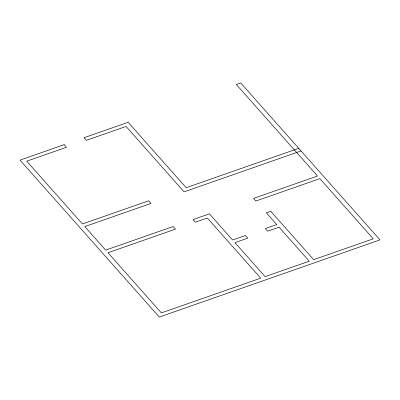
<?xml version="1.0" encoding="UTF-8"?>
<svg xmlns="http://www.w3.org/2000/svg" width="400" height="400" viewBox="0 0 400 400"><rect width="100%" height="100%" fill="white"/><g stroke="black" fill="none" stroke-linecap="round" stroke-linejoin="round"><path stroke-width="0.6" d="M298.745 148.34L186.185 187.695L128.15 122.3L84.005 137.73L86.325 140.345L126.055 126.455L184.095 191.85L301.07 150.955M64.14 144.675L20 160.11L159.29 317.055L380 239.89L240.71 82.945L236.295 84.49L317.55 176.04L253.54 198.42L255.865 201.035L319.87 178.655L373.265 238.82L313.675 259.655L270.725 211.26L266.31 212.805L276.755 224.575L265.345 228.565L267.67 231.18L279.08 227.19L309.26 261.195L265.115 276.63L234.935 242.625L247.805 238.125L245.485 235.51L232.615 240.01L209.4 213.85L193.025 219.575L195.345 222.19L207.31 218.01L260.7 278.175L161.385 312.895L107.99 252.735L175.485 229.135L173.16 226.52L105.665 250.115L84.775 226.575L150.985 203.425L148.665 200.81L82.45 223.96L26.735 161.18L66.465 147.29L64.14 144.675"/></g></svg>
